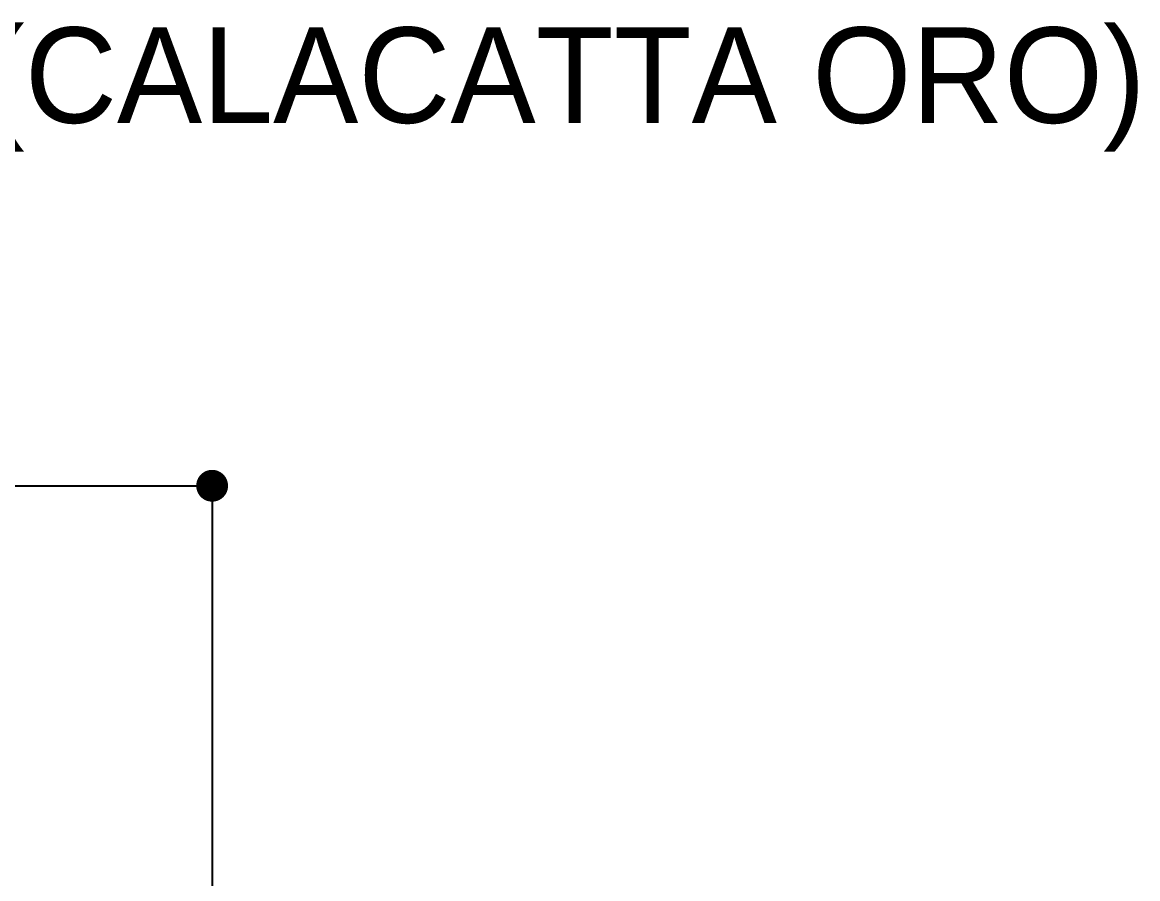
# Model space of a CAD drawing. Header units: inches. Extents: x 230831 to 416194, y 441295 to 526666.
# Drawn here: x 245379 to 246256, y 451836 to 452509 of the extents above; entities that cross this region are included whole.
import ezdxf

# ---------------------------------------------------------------- set-up
doc = ezdxf.new("R2010")
doc.units = ezdxf.units.IN
doc.header["$MEASUREMENT"] = 0
doc.layers.add('A-DIMESNION-1', color=7, linetype='Continuous')
doc.layers.add('CQ SPOT DETAIL DIMENSION', color=9, linetype='Continuous')
doc.styles.get("Standard").update_dxf_attribs({"font": 'arial.ttf'})
doc.dimstyles.new('chester 25', dxfattribs={"dimscale": 0.25, "dimtxt": 150, "dimasz": 100, "dimexe": 10, "dimexo": 20, "dimgap": 80, "dimtad": 1, "dimdec": 0, "dimzin": 0, "dimdsep": 46, "dimtxsty": 'Standard', "dimblk": 'DOT', "dimcen": 50, "dimclrd": 1, "dimclre": 1, "dimclrt": 3, "dimadec": 0, "dimazin": 0, "dimtfac": 1, "dimtdec": 0, "dimtofl": 0, "dimtmove": 0, "dimatfit": 3, "dimfxl": 1, "dimtolj": 1, "dimtzin": 0, "dimlwd": -1, "dimarcsym": 0})

# ---------------------------------------------------------------- blocks, each defined once
blk = doc.blocks.new('_Dot')
at = {"color": 0, "linetype": 'ByBlock', "lineweight": -2}
blk.add_line((-0.5, 0), (-1, 0), dxfattribs=at)
at = {"color": 0, "linetype": 'ByBlock', "const_width": 0.5}
blk.add_lwpolyline([(-0.25, 0, 1), (0.25, 0, 1)], format="xyb", close=True, dxfattribs=at)
blk = doc.blocks.new('*D562')
at = {"layer": 'A-DIMESNION-1', "color": 1, "lineweight": -2, "ltscale": 0.05, "transparency": 16777216}
for p, q in [((245230.5395394704, 452144.6047690728), (245531.1222163225, 452144.6047690728)), ((245230.5395394705, 449417.1762365347), (245531.1222163225, 449417.1762365347))]:
    blk.add_line(p, q, dxfattribs=at)
at = {"layer": 'A-DIMESNION-1', "color": 1, "ltscale": 0.05, "transparency": 16777216}
blk.add_line((245528.6222163225, 452119.6047690728), (245528.6222163225, 449442.1762365347), dxfattribs=at)
at = {"layer": 'Defpoints', "color": 0, "linetype": 'Continuous', "ltscale": 0.05, "transparency": 16777216}
for p in [(245225.5395394704, 452144.6047690728, 0.0003572406879665594), (245225.5395394705, 449417.1762365347, 0.0003537030222267416), (245528.6222163225, 449417.1762365347)]:
    blk.add_point(p, dxfattribs=at)
at = {"layer": 'A-DIMESNION-1', "color": 1, "linetype": 'Continuous', "ltscale": 0.05, "transparency": 16777216, "xscale": 25, "yscale": 25, "zscale": 25}
for p, rotation in [((245528.6222163225, 452144.6047690728), 90), ((245528.6222163225, 449417.1762365347), 270)]:
    blk.add_blockref('_Dot', p, dxfattribs=dict(at, rotation=rotation))
at = {"layer": 'A-DIMESNION-1', "color": 3, "linetype": 'Continuous', "ltscale": 0.05, "transparency": 16777216, "insert": (245489.7954768954, 450780.8905028038), "char_height": 37.5, "attachment_point": 5, "rotation": 90}
blk.add_mtext('\\A1;2727', dxfattribs=at)

msp = doc.modelspace()

# ---------------------------------------------------------------- texts
at = {"layer": 'CQ SPOT DETAIL DIMENSION', "color": 3, "insert": (246261.9106706781, 452407.0460210627), "char_height": 75, "attachment_point": 9}
msp.add_mtext('{\\fCityBlueprint|b0|i0|c2|p2;MARBLE (CALACATTA ORO)}', dxfattribs=at)

# ---------------------------------------------------------------- dimensions: what is measured, and where the dimension line sits
at = {"layer": 'A-DIMESNION-1', "color": 64, "linetype": 'Continuous', "ltscale": 0.05}
dim = msp.add_linear_dim(base=(245528.6222163225, 449417.1762365347), p1=(245225.5395394704, 452144.6047690728, 0.0003572406879665594), p2=(245225.5395394705, 449417.1762365347, 0.0003537030222267416), angle=90, dimstyle='chester 25', dxfattribs=at)
dim.commit()
dim.dimension.update_dxf_attribs({"geometry": '*D562', "text_midpoint": (245489.7954768954, 450780.8905028038)})

doc.saveas('drawing.dxf')
